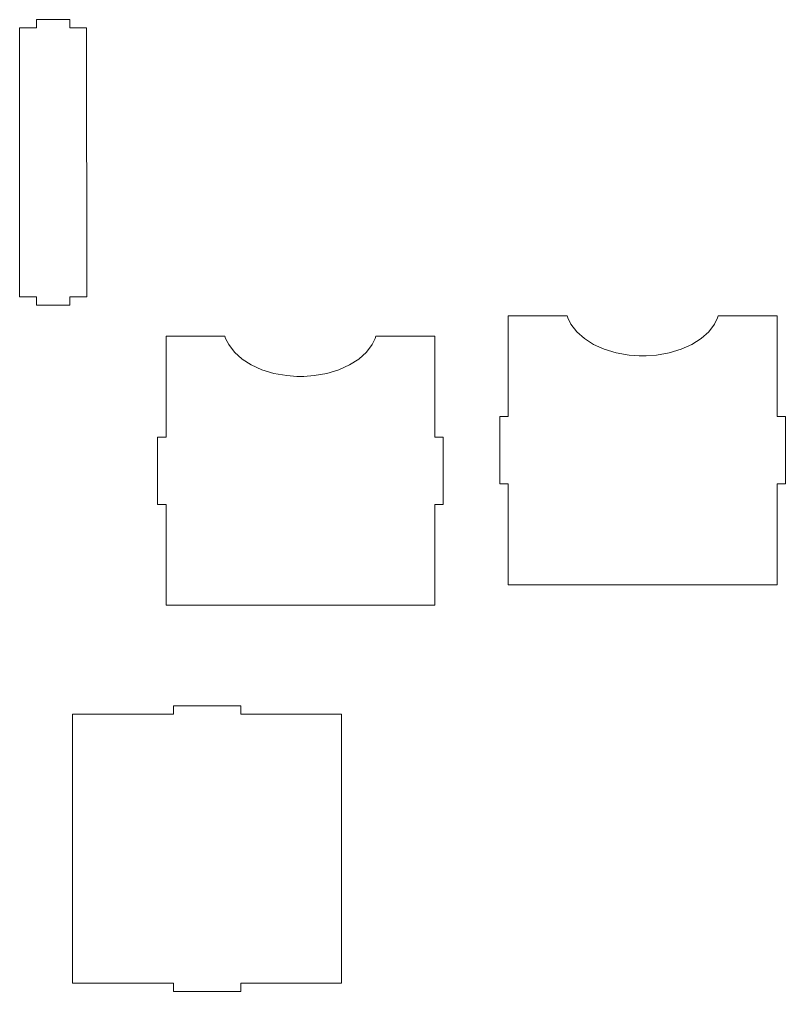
# Model space of a CAD drawing. Header units: millimetres. Extents: x -1050 to 1166, y -878 to -90.
# Drawn here: x -703.1 to -532.1, y -651.2 to -434.3 of the extents above; entities that cross this region are included whole.
import ezdxf

# ---------------------------------------------------------------- set-up
doc = ezdxf.new("R2010")
doc.units = ezdxf.units.MM
doc.header["$MEASUREMENT"] = 0
doc.layers.add('Layer 1', color=7, linetype='Continuous')

msp = doc.modelspace()

# ---------------------------------------------------------------- linework, layer by layer
at = {"layer": 'Layer 1', "lineweight": 9}
for points in [[(-699.303, -436.168), (-699.303, -436.168), (-699.303, -434.298), (-699.303, -434.298)], [(-699.303, -434.298), (-699.303, -434.298), (-691.8, -434.298), (-691.8, -434.298)], [(-691.8, -434.298), (-691.8, -434.298), (-691.8, -436.168), (-691.8, -436.168)], [(-703.052, -496.186), (-703.052, -496.186), (-703.076, -436.168), (-703.076, -436.168)], [(-703.076, -436.168), (-703.076, -436.168), (-699.303, -436.168), (-699.303, -436.168)], [(-691.8, -436.168), (-691.8, -436.168), (-688.075, -436.168), (-688.075, -436.168)], [(-688.075, -436.168), (-688.075, -436.168), (-688.054, -496.186), (-688.054, -496.186)], [(-699.303, -496.186), (-699.303, -496.186), (-703.052, -496.186), (-703.052, -496.186)], [(-699.303, -498.048), (-699.303, -498.048), (-699.303, -496.186), (-699.303, -496.186)], [(-688.054, -496.186), (-688.054, -496.186), (-691.8, -496.186), (-691.8, -496.186)], [(-691.8, -496.186), (-691.8, -496.186), (-691.8, -498.048), (-691.8, -498.048)], [(-691.8, -498.048), (-691.8, -498.048), (-699.303, -498.048), (-699.303, -498.048)], [(-593.9641, -522.9049), (-593.9641, -522.9049), (-593.9641, -500.405), (-593.9641, -500.405)], [(-593.9641, -500.405), (-593.9641, -500.405), (-580.8021, -500.405), (-580.8021, -500.405)], [(-580.8021, -500.405), (-580.8021, -500.405), (-580.6571, -500.885), (-580.6571, -500.885)], [(-580.6571, -500.885), (-580.6571, -500.885), (-579.9771, -502.253), (-579.9771, -502.253)], [(-547.9551, -502.253), (-547.9551, -502.253), (-547.2741, -500.885), (-547.2741, -500.885)], [(-547.2741, -500.885), (-547.2741, -500.885), (-547.1261, -500.405), (-547.1261, -500.405)], [(-547.1261, -500.405), (-547.1261, -500.405), (-533.9641, -500.405), (-533.9641, -500.405)], [(-533.9641, -500.405), (-533.9641, -500.405), (-533.9641, -522.9049), (-533.9641, -522.9049)], [(-579.9771, -502.253), (-579.9771, -502.253), (-578.6891, -503.957), (-578.6891, -503.957)], [(-549.2431, -503.957), (-549.2431, -503.957), (-547.9551, -502.253), (-547.9551, -502.253)], [(-670.365, -527.4809), (-670.365, -527.4809), (-670.365, -504.98), (-670.365, -504.98)], [(-670.365, -504.98), (-670.365, -504.98), (-657.203, -504.98), (-657.203, -504.98)], [(-657.203, -504.98), (-657.203, -504.98), (-657.058, -505.46), (-657.058, -505.46)], [(-623.6751, -505.46), (-623.6751, -505.46), (-623.5271, -504.98), (-623.5271, -504.98)], [(-623.5271, -504.98), (-623.5271, -504.98), (-610.3651, -504.98), (-610.3651, -504.98)], [(-610.3651, -504.98), (-610.3651, -504.98), (-610.3651, -527.4809), (-610.3651, -527.4809)], [(-578.6891, -503.957), (-578.6891, -503.957), (-576.9891, -505.481), (-576.9891, -505.481)], [(-550.9431, -505.481), (-550.9431, -505.481), (-549.2431, -503.957), (-549.2431, -503.957)], [(-657.058, -505.46), (-657.058, -505.46), (-656.378, -506.832), (-656.378, -506.832)], [(-656.378, -506.832), (-656.378, -506.832), (-655.09, -508.533), (-655.09, -508.533)], [(-625.6441, -508.533), (-625.6441, -508.533), (-624.3601, -506.832), (-624.3601, -506.832)], [(-624.3601, -506.832), (-624.3601, -506.832), (-623.6751, -505.46), (-623.6751, -505.46)], [(-576.9891, -505.481), (-576.9891, -505.481), (-574.9251, -506.794), (-574.9251, -506.794)], [(-574.9251, -506.794), (-574.9251, -506.794), (-572.5471, -507.87), (-572.5471, -507.87)], [(-555.3841, -507.87), (-555.3841, -507.87), (-553.0071, -506.794), (-553.0071, -506.794)], [(-553.0071, -506.794), (-553.0071, -506.794), (-550.9431, -505.481), (-550.9431, -505.481)], [(-655.09, -508.533), (-655.09, -508.533), (-653.39, -510.0569), (-653.39, -510.0569)], [(-627.3441, -510.0569), (-627.3441, -510.0569), (-625.6441, -508.533), (-625.6441, -508.533)], [(-572.5471, -507.87), (-572.5471, -507.87), (-569.8941, -508.677), (-569.8941, -508.677)], [(-569.8941, -508.677), (-569.8941, -508.677), (-567.0191, -509.1819), (-567.0191, -509.1819)], [(-567.0191, -509.1819), (-567.0191, -509.1819), (-564.7301, -509.3579), (-564.7301, -509.3579)], [(-564.7301, -509.3579), (-564.7301, -509.3579), (-563.9641, -509.3579), (-563.9641, -509.3579)], [(-563.9641, -509.3579), (-563.9641, -509.3579), (-563.2021, -509.3579), (-563.2021, -509.3579)], [(-563.2021, -509.3579), (-563.2021, -509.3579), (-560.9121, -509.1819), (-560.9121, -509.1819)], [(-560.9121, -509.1819), (-560.9121, -509.1819), (-558.0371, -508.677), (-558.0371, -508.677)], [(-558.0371, -508.677), (-558.0371, -508.677), (-555.3841, -507.87), (-555.3841, -507.87)], [(-653.39, -510.0569), (-653.39, -510.0569), (-651.326, -511.3729), (-651.326, -511.3729)], [(-651.326, -511.3729), (-651.326, -511.3729), (-648.948, -512.4489), (-648.948, -512.4489)], [(-631.785, -512.4489), (-631.785, -512.4489), (-629.4081, -511.3729), (-629.4081, -511.3729)], [(-629.4081, -511.3729), (-629.4081, -511.3729), (-627.3441, -510.0569), (-627.3441, -510.0569)], [(-648.948, -512.4489), (-648.948, -512.4489), (-646.295, -513.2569), (-646.295, -513.2569)], [(-646.295, -513.2569), (-646.295, -513.2569), (-643.42, -513.7609), (-643.42, -513.7609)], [(-643.42, -513.7609), (-643.42, -513.7609), (-641.131, -513.9369), (-641.131, -513.9369)], [(-641.131, -513.9369), (-641.131, -513.9369), (-640.365, -513.9369), (-640.365, -513.9369)], [(-640.365, -513.9369), (-640.365, -513.9369), (-639.603, -513.9369), (-639.603, -513.9369)], [(-639.603, -513.9369), (-639.603, -513.9369), (-637.314, -513.7609), (-637.314, -513.7609)], [(-637.314, -513.7609), (-637.314, -513.7609), (-634.438, -513.2569), (-634.438, -513.2569)], [(-634.438, -513.2569), (-634.438, -513.2569), (-631.785, -512.4489), (-631.785, -512.4489)], [(-595.8411, -537.9049), (-595.8411, -537.9049), (-595.8411, -522.9049), (-595.8411, -522.9049)], [(-595.8411, -522.9049), (-595.8411, -522.9049), (-593.9641, -522.9049), (-593.9641, -522.9049)], [(-533.9641, -522.9049), (-533.9641, -522.9049), (-532.0901, -522.9049), (-532.0901, -522.9049)], [(-532.0901, -522.9049), (-532.0901, -522.9049), (-532.0901, -537.9049), (-532.0901, -537.9049)], [(-672.242, -542.4809), (-672.242, -542.4809), (-672.242, -527.4809), (-672.242, -527.4809)], [(-672.242, -527.4809), (-672.242, -527.4809), (-670.365, -527.4809), (-670.365, -527.4809)], [(-610.3651, -527.4809), (-610.3651, -527.4809), (-608.4921, -527.4809), (-608.4921, -527.4809)], [(-608.4921, -527.4809), (-608.4921, -527.4809), (-608.4921, -542.4809), (-608.4921, -542.4809)], [(-593.9641, -537.9049), (-593.9641, -537.9049), (-595.8411, -537.9049), (-595.8411, -537.9049)], [(-593.9641, -560.4019), (-593.9641, -560.4019), (-593.9641, -537.9049), (-593.9641, -537.9049)], [(-532.0901, -537.9049), (-532.0901, -537.9049), (-533.9641, -537.9049), (-533.9641, -537.9049)], [(-533.9641, -537.9049), (-533.9641, -537.9049), (-533.9641, -560.4019), (-533.9641, -560.4019)], [(-670.365, -542.4809), (-670.365, -542.4809), (-672.242, -542.4809), (-672.242, -542.4809)], [(-670.365, -564.9809), (-670.365, -564.9809), (-670.365, -542.4809), (-670.365, -542.4809)], [(-608.4921, -542.4809), (-608.4921, -542.4809), (-610.3651, -542.4809), (-610.3651, -542.4809)], [(-610.3651, -542.4809), (-610.3651, -542.4809), (-610.3651, -564.9809), (-610.3651, -564.9809)], [(-533.9641, -560.4019), (-533.9641, -560.4019), (-593.9641, -560.4019), (-593.9641, -560.4019)], [(-610.3651, -564.9809), (-610.3651, -564.9809), (-670.365, -564.9809), (-670.365, -564.9809)], [(-668.7, -589.3049), (-668.7, -589.3049), (-668.7, -587.4279), (-668.7, -587.4279)], [(-668.7, -587.4279), (-668.7, -587.4279), (-653.7, -587.4279), (-653.7, -587.4279)], [(-653.7, -587.4279), (-653.7, -587.4279), (-653.7, -589.3049), (-653.7, -589.3049)], [(-691.2, -649.3019), (-691.2, -649.3019), (-691.2, -589.3049), (-691.2, -589.3049)], [(-691.2, -589.3049), (-691.2, -589.3049), (-668.7, -589.3049), (-668.7, -589.3049)], [(-653.7, -589.3049), (-653.7, -589.3049), (-631.2, -589.3049), (-631.2, -589.3049)], [(-631.2, -589.3049), (-631.2, -589.3049), (-631.2, -649.3019), (-631.2, -649.3019)], [(-668.7, -649.3019), (-668.7, -649.3019), (-691.2, -649.3019), (-691.2, -649.3019)], [(-668.7, -651.1789), (-668.7, -651.1789), (-668.7, -649.3019), (-668.7, -649.3019)], [(-631.2, -649.3019), (-631.2, -649.3019), (-653.7, -649.3019), (-653.7, -649.3019)], [(-653.7, -649.3019), (-653.7, -649.3019), (-653.7, -651.1789), (-653.7, -651.1789)], [(-653.7, -651.1789), (-653.7, -651.1789), (-668.7, -651.1789), (-668.7, -651.1789)]]:
    msp.add_open_spline(points, degree=3, dxfattribs=at)

doc.saveas('drawing.dxf')
